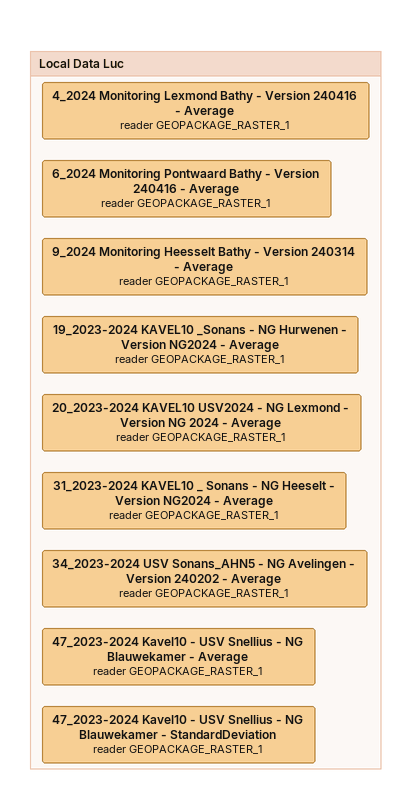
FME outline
Bookmark: Local Data Luc
19_2023-2024 KAVEL10 _Sonans - NG Hurwenen - Version NG2024 - Average (reader GEOPACKAGE_RASTER_1)
20_2023-2024 KAVEL10 USV2024 - NG Lexmond - Version NG 2024 - Average (reader GEOPACKAGE_RASTER_1)
31_2023-2024 KAVEL10 _ Sonans - NG Heeselt - Version NG2024 - Average (reader GEOPACKAGE_RASTER_1)
34_2023-2024 USV Sonans_AHN5 - NG Avelingen - Version 240202 - Average (reader GEOPACKAGE_RASTER_1)
47_2023-2024 Kavel10 - USV Snellius - NG Blauwekamer - StandardDeviation (reader GEOPACKAGE_RASTER_1)
4_2024 Monitoring Lexmond Bathy - Version 240416 - Average (reader GEOPACKAGE_RASTER_1)
6_2024 Monitoring Pontwaard Bathy - Version 240416 - Average (reader GEOPACKAGE_RASTER_1)
9_2024 Monitoring Heesselt Bathy - Version 240314 - Average (reader GEOPACKAGE_RASTER_1)
47_2023-2024 Kavel10 - USV Snellius - NG Blauwekamer - Average (reader GEOPACKAGE_RASTER_1)
